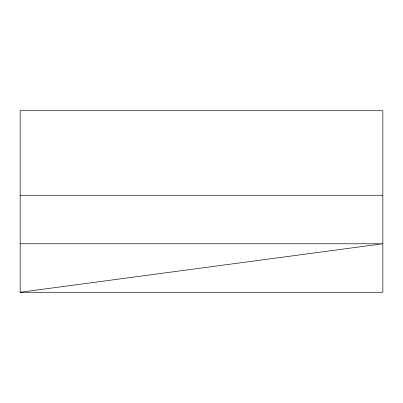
<?xml version="1.0" encoding="UTF-8"?>
<svg xmlns="http://www.w3.org/2000/svg" width="403" height="403" viewBox="0 0 403 403"><rect width="100%" height="100%" fill="white"/><g stroke="black" fill="none" stroke-linecap="round" stroke-linejoin="round"><path stroke-width="0.6" d="M20.15 292.266L382.85 292.266L382.85 110.734L20.15 110.734L20.15 292.266L382.85 243.77L20.15 243.77M20.15 195.274L382.85 195.274"/></g></svg>
